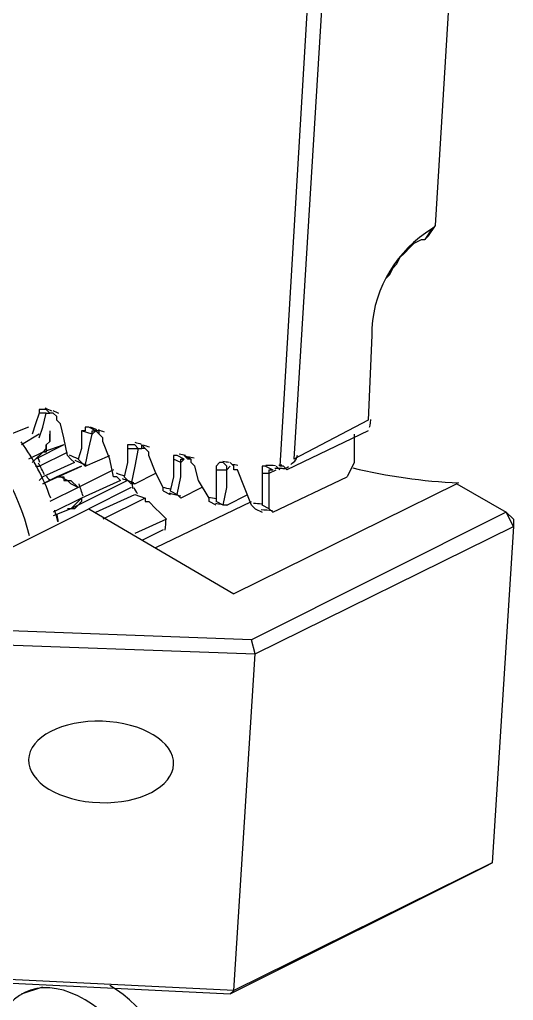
# Model space of a CAD drawing. Header units: inches. Extents: x 109 to 1721, y 29 to 669.
# Drawn here: x 1412.46 to 1415.36, y 318.33 to 324.1 of the extents above; entities that cross this region are included whole.
import ezdxf

# ---------------------------------------------------------------- set-up
doc = ezdxf.new("R2010")
doc.units = ezdxf.units.IN
doc.header["$LTSCALE"] = 0.0393700787401575
doc.header["$MEASUREMENT"] = 0
doc.layers.add('PDF3_Geometría', color=7, linetype='Continuous')

# ---------------------------------------------------------------- blocks, each defined once
blk = doc.blocks.new('OH3A1-1$-$ASSY$$CENTER$TUB_-_v2$-$copia1')
at = {"layer": 'PDF3_Geometría', "lineweight": -3}
for points in [[(15.25834316677517, 9.512499491373696), (15.2475102742513, 9.337506612141924), (15.2475102742513, 9.335006713867188), (15.2475102742513, 9.331673516167532), (15.24834357367621, 9.329173617892794), (15.24917687310113, 9.32584042019314), (15.25001017252604, 9.3233405219184), (15.25084347195095, 9.320840623643663), (15.25167677137587, 9.317507425944008), (15.25251007080078, 9.315007527669268), (15.25334337022569, 9.312507629394533), (15.25500996907552, 9.309174431694878), (15.25584326850043, 9.305841233995224), (15.25750986735026, 9.303341335720482), (15.24834357367621, 9.149180942111544)], [(15.28334384494357, 9.203343709309895), (15.2850104437934, 9.205843607584633), (15.29834323459201, 9.424168056911894)], [(15.28084309895833, 9.310002644856768), (15.26084391276041, 9.30000305175781), (15.25167761908637, 9.150842454698347)], [(15.28417799207899, 9.205006069607203), (15.28251139322916, 9.202506171332463)], [(15.2850104437934, 9.205839369032118), (15.28417714436849, 9.205006069607203)], [(15.28251139322916, 9.202506171332463), (15.28334469265408, 9.203339470757378)], [(15.27417670355903, 9.194173177083332), (15.27501000298394, 9.195839775933157), (15.27584330240885, 9.196673075358072), (15.27667660183376, 9.198339674207896), (15.27750990125868, 9.19917297363281), (15.2791765001085, 9.200839572482638), (15.28000979953342, 9.20167287190755), (15.28167639838324, 9.202506171332463), (15.28250969780816, 9.202506171332463)], [(15.27417670355903, 9.194173177083332), (15.27334340413411, 9.193339877658419)], [(15.27001105414496, 9.180006239149305), (15.26917775472005, 9.160007052951388)], [(15.27001105414496, 9.181672837999132), (15.27001105414496, 9.180006239149305)], [(15.19334411621094, 9.162506103515623), (15.19251081678602, 9.162506103515623), (15.19167751736111, 9.162506103515623), (15.19167751736111, 9.161672804090713), (15.1908442179362, 9.159172905815971), (15.19001091851128, 9.156673007541231)], [(15.19334411621094, 9.161673651801213), (15.19167751736111, 9.161673651801213)], [(15.19167751736111, 9.15583970811632), (15.19251081678602, 9.15833960639106), (15.19334411621094, 9.161672804090713)], [(15.19417656792534, 9.161673651801213), (15.19334326850043, 9.162506951226128)], [(15.19334411621094, 9.161673651801213), (15.19417741563585, 9.161673651801213)], [(15.19334411621094, 9.161672804090713), (15.19417741563585, 9.161672804090713)], [(15.19501071506076, 9.161673651801213), (15.19417741563585, 9.161673651801213)], [(15.19834391276041, 9.151673210991753), (15.1975106133355, 9.155839708116316), (15.19667731391059, 9.159172905815971), (15.19584401448567, 9.160006205240883), (15.19584401448567, 9.160839504665796), (15.19501071506076, 9.161672804090713), (15.19417741563585, 9.161672804090713)], [(15.26917690700955, 9.160006205240883), (15.25167761908637, 9.150839911566841)], [(15.18917677137587, 9.158339606391056), (15.1850102742513, 9.156673007541231)], [(15.19167751736111, 9.156673007541231), (15.18751102023654, 9.154173109266493)], [(15.19084337022569, 9.150839911566841), (15.19250996907552, 9.152506510416666), (15.19334326850043, 9.153339809841581), (15.19334326850043, 9.154173109266493), (15.19417656792534, 9.155006408691404), (15.19417656792534, 9.156673007541231)], [(15.19417656792534, 9.157506306966145), (15.19417656792534, 9.156673007541231), (15.19417656792534, 9.155006408691404), (15.19334326850043, 9.154173109266493), (15.19334326850043, 9.153339809841581), (15.19334326850043, 9.152506510416666), (15.19250996907552, 9.152506510416666)], [(15.20334370930989, 9.158339606391056), (15.20251040988498, 9.158339606391056), (15.20251040988498, 9.157506306966145), (15.20167711046006, 9.157506306966145), (15.20167711046006, 9.153339809841581), (15.20084381103515, 9.150839911566841)], [(15.20417785644531, 9.156673007541231), (15.20167795817057, 9.157506306966145)], [(15.20251125759548, 9.149173312717013), (15.2033445570204, 9.153339809841574), (15.20417785644531, 9.156673007541231)], [(15.20501030815972, 9.157506306966145), (15.20334370930989, 9.158339606391056)], [(15.20417785644531, 9.156673007541231), (15.20417785644531, 9.157506306966145), (15.20501115587022, 9.157506306966145)], [(15.20417785644531, 9.156673007541231), (15.20501115587022, 9.157506306966145)], [(15.20917765299479, 9.146673414442274), (15.20834435356988, 9.150839911566841), (15.20667775472005, 9.155006408691406), (15.20667775472005, 9.15583970811632), (15.20584445529514, 9.156673007541231), (15.20584445529514, 9.157506306966146), (15.20501115587022, 9.157506306966146)], [(15.20584445529514, 9.156673007541231), (15.20501115587022, 9.157506306966145)], [(15.26917690700955, 9.157506306966145), (15.25001102023654, 9.1483400132921)], [(15.26584370930989, 9.156673007541231), (15.26584370930989, 9.153339809841574), (15.26584370930989, 9.150006612141924)], [(15.197509765625, 9.154173109266493), (15.19084337022569, 9.150839911566841)], [(15.197509765625, 9.154173109266493), (15.19250996907552, 9.152506510416666)], [(15.21417744954427, 9.154173109266493), (15.21334415011935, 9.154173109266493), (15.21251085069444, 9.154173109266493), (15.21251085069444, 9.153339809841581), (15.21251085069444, 9.150006612141928), (15.21167755126953, 9.146673414442274)], [(15.21417744954427, 9.154173109266493), (15.21501074896918, 9.153339809841581)], [(15.22084384494357, 9.144173516167532), (15.21917724609375, 9.147506713867188), (15.21751064724392, 9.151673210991753), (15.21751064724392, 9.152506510416666), (15.21667734781901, 9.153339809841581), (15.21584404839409, 9.153339809841581), (15.21584404839409, 9.154173109266493)], [(15.21584404839409, 9.154173109266493), (15.21667734781901, 9.153339809841581)], [(15.19250996907552, 9.152506510416666), (15.18917677137586, 9.150839911566841)], [(15.19084337022569, 9.150839911566841), (15.19250996907552, 9.152506510416666)], [(15.19167751736111, 9.149173312717013), (15.19834391276041, 9.152506510416666)], [(15.21251085069444, 9.153339809841581), (15.21501074896918, 9.153339809841581)], [(15.21500990125868, 9.153339809841581), (15.21417660183377, 9.149173312717013), (15.21334330240885, 9.145006815592447)], [(15.21500990125868, 9.153339809841581), (15.21584320068359, 9.153339809841581)], [(15.19084337022569, 9.150839911566841), (15.19001007080078, 9.150006612141924)], [(15.20001051161024, 9.150006612141924), (15.19251081678602, 9.146673414442274)], [(15.20001051161024, 9.150006612141924), (15.19917721218533, 9.150839911566841), (15.19834391276041, 9.151673210991753)], [(15.20251125759548, 9.149173312717013), (15.20084465874566, 9.150839911566841)], [(15.20251125759548, 9.149173312717013), (15.20834435356988, 9.151673210991753)], [(15.22417704264323, 9.151673210991753), (15.22334374321831, 9.151673210991753), (15.22334374321831, 9.150839911566841), (15.22334374321831, 9.146673414442274), (15.2225104437934, 9.143340216742615)], [(15.2225104437934, 9.143340216742615), (15.22417704264323, 9.142506917317707), (15.22501034206814, 9.146673414442274), (15.22501034206814, 9.150006612141924)], [(15.22501118977864, 9.150006612141924), (15.22334459092881, 9.150839911566841)], [(15.22584364149305, 9.150839911566841), (15.22417704264323, 9.151673210991753)], [(15.22501118977864, 9.150006612141924), (15.22501118977864, 9.150839911566841), (15.22584448920356, 9.150839911566841)], [(15.22501118977864, 9.150006612141924), (15.22584448920356, 9.150839911566841)], [(15.22751024034288, 9.150839911566841), (15.22584364149305, 9.151673210991753)], [(15.23167758517795, 9.141672770182293), (15.22917768690321, 9.145839267306856), (15.22834438747829, 9.149172465006508), (15.22751108805338, 9.150005764431423), (15.22751108805338, 9.150839063856337), (15.22667778862847, 9.150839063856337), (15.22584448920356, 9.15167236328125)], [(15.2350107828776, 9.150005764431423), (15.23417748345269, 9.150005764431423), (15.23334418402777, 9.149172465006508), (15.23334418402777, 9.148339165581596), (15.23334418402777, 9.145005967881943), (15.23334418402777, 9.140839470757378)], [(15.2350107828776, 9.150006612141924), (15.23584408230252, 9.149173312717013)], [(15.23667738172743, 9.150006612141924), (15.23751068115234, 9.149173312717013)], [(15.24167717827691, 9.140006171332463), (15.24001057942708, 9.144172668457028), (15.23834398057725, 9.148339165581596), (15.23751068115234, 9.148339165581596), (15.23751068115234, 9.149172465006508), (15.23667738172743, 9.150005764431423)], [(15.26584370930989, 9.150006612141924), (15.26417711046007, 9.146673414442274)], [(15.19084337022569, 9.149173312717013), (15.1916766696506, 9.149173312717013)], [(15.19417656792534, 9.145840115017357), (15.20167626274956, 9.149173312717013)], [(15.20167711046006, 9.149173312717013), (15.19584401448567, 9.146673414442274)], [(15.20917765299479, 9.148339165581596), (15.20084465874566, 9.144172668457033), (15.19917805989583, 9.145005967881943), (15.19834476047092, 9.145839267306856), (15.19667816162109, 9.146672566731768), (15.19584486219618, 9.146672566731768)], [(15.21417744954427, 9.145005967881943), (15.21917724609375, 9.147505866156685)], [(15.23334418402777, 9.1483400132921), (15.23584408230252, 9.1483400132921)], [(15.2350107828776, 9.140006171332463), (15.23584408230252, 9.144172668457028), (15.23584408230252, 9.148339165581596), (15.23584408230252, 9.149172465006508)], [(15.23584323459201, 9.1483400132921), (15.23667653401692, 9.149173312717013)], [(15.23751152886284, 9.149173312717013), (15.23751152886284, 9.149173312717013)], [(15.24501037597656, 9.149173312717013), (15.24417707655165, 9.149173312717013), (15.24417707655165, 9.1483400132921), (15.24417707655165, 9.147506713867182), (15.24417707655165, 9.143340216742615), (15.24417707655165, 9.140007019042965)], [(15.24417792426215, 9.147506713867188), (15.24584452311198, 9.147506713867188)], [(15.24501037597656, 9.149173312717013), (15.24667697482639, 9.1483400132921)], [(15.24584452311198, 9.139173719618057), (15.24584452311198, 9.143340216742615), (15.24584452311198, 9.147506713867188), (15.24584452311198, 9.1483400132921), (15.24667782253689, 9.1483400132921)], [(15.24584452311198, 9.147506713867188), (15.2475111219618, 9.1483400132921)], [(15.2475111219618, 9.149173312717013), (15.24834442138672, 9.1483400132921)], [(15.25001017252604, 9.1483400132921), (15.24917687310113, 9.149173312717013), (15.24834357367621, 9.149173312717013)], [(15.19250996907552, 9.146673414442274), (15.1916766696506, 9.145840115017357)], [(15.19584316677517, 9.146672566731768), (15.19250996907552, 9.145005967881943), (15.19417656792534, 9.145839267306856)], [(15.19417656792534, 9.145840115017357), (15.19584316677517, 9.146673414442274), (15.19667646620009, 9.146673414442274), (15.197509765625, 9.146673414442274), (15.197509765625, 9.145840115017357), (15.19917636447482, 9.145840115017357), (15.20084296332465, 9.144173516167532)], [(15.19584316677517, 9.146672566731768), (15.19417656792534, 9.145839267306856)], [(15.21084425184462, 9.145840115017357), (15.20167795817057, 9.141673617892797), (15.20084465874566, 9.140840318467882), (15.20001135932074, 9.140007019042965), (15.19917805989583, 9.139173719618057), (15.19834476047092, 9.139173719618057)], [(15.21251085069444, 9.145840115017357), (15.19917805989583, 9.139173719618057)], [(15.21084425184462, 9.145840115017357), (15.2100109524197, 9.146673414442274), (15.20917765299479, 9.146673414442274)], [(15.21417744954427, 9.145005967881943), (15.21334415011935, 9.145005967881943), (15.21167755126953, 9.146672566731773)], [(15.29001024034288, 9.145005967881943), (15.23751237657335, 9.119173685709633)], [(15.24667697482638, 9.138339572482638), (15.26417626274956, 9.146672566731768)], [(15.29001024034288, 9.145005967881943), (15.30167643229166, 9.138339572482641)], [(15.20084296332465, 9.144173516167532), (15.19417656792534, 9.14084031846788)], [(15.21334330240885, 9.144172668457033), (15.20334370930989, 9.139172871907553)], [(15.22084384494357, 9.143339369032118), (15.22084384494357, 9.144172668457033)], [(15.22084384494357, 9.143339369032118), (15.2225104437934, 9.142506069607203)], [(15.23001098632812, 9.144172668457033), (15.22501118977864, 9.141672770182293), (15.22417789035373, 9.142506069607203)], [(15.20167711046006, 9.141672770182293), (15.19501071506076, 9.138339572482638)], [(15.20167711046006, 9.141672770182293), (15.20167711046006, 9.140839470757378), (15.20084381103515, 9.140006171332463), (15.20001051161024, 9.13917287190755), (15.19917721218533, 9.13917287190755)], [(15.20501030815972, 9.138339572482638), (15.21417660183377, 9.142506069607203)], [(15.2166765001085, 9.141672770182293), (15.20667690700954, 9.136672973632812)], [(15.21417744954427, 9.142506069607203), (15.21667734781901, 9.141672770182293), (15.21667734781901, 9.140839470757378), (15.21751064724392, 9.140839470757378), (15.21917724609375, 9.13917287190755), (15.22001054551866, 9.138339572482641), (15.22167714436849, 9.136672973632812)], [(15.21917724609375, 9.130006578233507), (15.2416763305664, 9.140839470757381)], [(15.23334418402777, 9.140006171332463), (15.23167758517795, 9.140839470757378), (15.23167758517795, 9.141672770182293)], [(15.23584323459201, 9.140006171332463), (15.2350099351671, 9.140006171332463), (15.23334333631727, 9.140839470757378)], [(15.23584323459201, 9.140006171332463), (15.24084303114149, 9.142506069607203)], [(15.17501152886284, 9.125006781684023), (15.20334370930989, 9.13917287190755)], [(15.19917636447482, 9.13917287190755), (15.19500986735026, 9.137506273057724)], [(15.2033454047309, 9.13917287190755), (15.23751068115234, 9.119173685709633)], [(15.24251132541232, 9.13917287190755), (15.24167802598741, 9.140006171332463)], [(15.30167643229166, 9.138339572482638), (15.24167887369791, 9.108340793185763)], [(15.24251132541232, 9.13917287190755), (15.24417792426215, 9.138339572482638)], [(15.24667697482638, 9.138339572482638), (15.24584367540147, 9.13917287190755), (15.24417707655165, 9.140006171332463)], [(15.22167629665798, 9.136672973632812), (15.21417660183377, 9.133339775933157)], [(15.22084384494357, 9.134173075358072), (15.21584404839409, 9.131673177083332)], [(15.24251132541232, 9.105006747775606), (15.30334218343099, 9.135005527072481)], [(15.3033447265625, 9.135004679361977), (15.29834493001302, 9.055841233995224)], [(15.2416754828559, 9.10833994547526), (15.17417822943793, 9.11083984375)], [(15.17251247829861, 9.107506646050346), (15.24250962999132, 9.105006747775606), (15.2416763305664, 9.10833994547526)], [(15.23751152886284, 9.025841606987846), (15.24251132541232, 9.1050050523546)], [(15.29834323459201, 9.055838690863713), (15.23751237657335, 9.025839911566841), (15.23667907714843, 9.025006612141924)], [(15.23667907714844, 9.025006612141924), (15.29667663574219, 9.0550053914388)], [(15.29667663574219, 9.055006239149305), (15.29834323459201, 9.055839538574215)], [(15.23750983344184, 9.025839911566841), (15.16834598117404, 9.029173109266493)], [(15.16917928059896, 9.028338962131075), (15.23667653401692, 9.02500576443142)], [(15.18751017252604, 9.025005764431423), (15.19250996907552, 9.02667236328125)]]:
    blk.add_lwpolyline(points, dxfattribs=at)
blk.add_lwpolyline([(15.3033447265625, 9.136672973632812), (15.3033447265625, 9.135006374782982), (15.30167812771267, 9.138339572482641)], close=True, dxfattribs=at)
for centre, radius, start, end in [((15.29936507253806, 9.17981770062788), 0.02941348066064, 121.0902929407341, 176.3822436711568), ((15.26848125681981, 9.325955710154528), 0.179655157847618, 245.1973310093789, 245.7258604320542), ((15.26209930214561, 9.307265896064331), 0.1597824347119685, 245.1358108513739, 245.6664162517054), ((15.26366666946795, 9.315643481973407), 0.1682836879608895, 249.1260015451682, 249.6777928147551), ((15.26287569726523, 9.307625262961677), 0.1604191104864498, 249.0707069175522, 249.6061933246439), ((15.14196853294371, 9.12261424971952), 0.0557876279830337, 19.97413483715882, 35.33664613464433), ((15.24934125255348, 9.271489148812355), 0.1218420941129481, 253.2598931213896, 253.9900519865175), ((15.26201285475533, 9.306704366214753), 0.1592761416613345, 253.2768100952335, 253.8217555047816), ((15.25676927182871, 9.300647388115092), 0.1519617819137485, 257.8107986645697, 258.3777414084837), ((15.15814002600327, 9.130653325611807), 0.0385143833838944, 25.33869819128903, 29.98124222463511), ((15.15814002600327, 9.130653325611807), 0.0385143833838944, 25.33869819128903, 29.98124222463511), ((15.27213968967645, 9.32469514831313), 0.1877977296438022, 247.0077725238269, 247.6548727221223), ((15.2680499738804, 9.309636286926137), 0.1729805546218477, 246.8603689889139, 247.8641483102305), ((15.25495927722819, 9.28149434919186), 0.1330906767494234, 257.7342122005827, 258.3786826838775), ((15.25115215931579, 9.27415527809881), 0.1248879056926657, 262.5488219171523, 263.2243459548453), ((15.25348486130884, 9.275077450505957), 0.126519765676237, 262.5224444158387, 263.1935451079976), ((15.26506750144813, 9.308523519770462), 0.1701655850583457, 251.0509294620761, 251.7421431020899), ((15.24950912856943, 9.254665992004657), 0.1053167287933725, 267.5730186615575, 268.8341183960201), ((15.25201210643792, 9.262855481216953), 0.1142144139255747, 267.5729497613275, 268.7429341094006), ((15.29661056707252, 9.279059393918194), 0.1339533669803412, 256.57175843986, 267.3705549109297), ((15.15054727464129, 9.12664354359296), 0.0537527676947928, 16.75553019893372, 19.97365392421314), ((15.15054727464129, 9.12664354359296), 0.0537527676947928, 16.75553019893372, 19.97365392421314), ((15.26421827280004, 9.29935404964865), 0.1620075308714558, 250.9059214383364, 251.9430725442788), ((15.18247446094709, 9.140838816394169), 0.0314219782812115, 5.688037667805396, 8.186147080966032), ((15.25878990510262, 9.28996165707174), 0.1505768199365772, 255.366495794575, 256.116027824567), ((15.25897483513048, 9.281847791431355), 0.1437261947164468, 255.2037544431681, 256.3417665130948), ((15.25401613414234, 9.268907276920457), 0.1289785049509458, 259.9635997754517, 260.8182269474014), ((15.25670776430219, 9.271345821363473), 0.1329792751484312, 259.8186510268861, 261.003222529148), ((15.25310299423993, 9.263026819543647), 0.1230313747579953, 264.8996506634266, 265.7685642191573), ((15.14595808110418, 9.123949955102418), 0.0515783388794798, 13.66165539168987, 16.73999554973486), ((15.25502861232829, 9.25870771929115), 0.1202250187524711, 264.7139163856183, 265.9849986831215), ((15.16527672518301, 9.13252558859958), 0.0311194447255284, 6.532620922404892, 9.640480950449415), ((15.16527672518301, 9.13252558859958), 0.0311194447255284, 6.532620922404892, 9.640480950449415), ((15.18768395908335, 9.137421919562343), 0.033858184374519, 354.4721240505086, 358.8534702671872)]:
    blk.add_arc(centre, radius, start, end, dxfattribs=at)
for points in [[(15.18940904405382, 9.132798936631943), (15.18684369892544, 9.143359832763672), (15.18075157806778, 9.153541409497787), (15.17308881399365, 9.160073753145006)], [(15.18940904405382, 9.132798936631943), (15.18684369892544, 9.143359832763672), (15.18075157806778, 9.153541409497787), (15.17308881399365, 9.160073753145006)], [(15.26942613389756, 9.158342997233072), (15.269542711046, 9.158364242341783), (15.26967375183105, 9.159013664033674), (15.26978754425049, 9.160135542975533)], [(15.19148932562934, 9.151501125759546), (15.1913386308882, 9.1513113984002), (15.19146698273553, 9.15070559734768), (15.19178028021918, 9.150122411515976)], [(15.19148932562934, 9.151501125759546), (15.1913386308882, 9.1513113984002), (15.19146698273553, 9.15070559734768), (15.19178028021918, 9.150122411515976)], [(15.24810451931423, 9.149439493815104), (15.24837908850775, 9.149421816296046), (15.24862978278266, 9.14947878244188), (15.24884467548794, 9.149610075208871)], [(15.25094604492187, 9.149611579047306), (15.25190622605218, 9.150221700456404), (15.25245295990838, 9.150989420572916), (15.25250416119893, 9.151799833933511)], [(15.24906073676215, 9.148615519205727), (15.24957237964206, 9.148610897276138), (15.25003080452813, 9.148781674491033), (15.2503942029741, 9.149112766689726)], [(15.19337293836805, 9.146935356987846), (15.19366231303744, 9.146336630927191), (15.19406241120232, 9.14590694957309), (15.19428363630507, 9.145957717895508)], [(15.19337293836805, 9.146935356987846), (15.19366231303744, 9.146336630927191), (15.19406241120232, 9.14590694957309), (15.19428363630507, 9.145957717895508)], [(15.21398586697048, 9.144185384114582), (15.2141330687205, 9.143626077863903), (15.21450721549987, 9.142985591040718), (15.21483880297343, 9.142728398852876)], [(15.20657041337755, 9.089167171054415), (15.19714059617784, 9.089471900516086), (15.1893578798506, 9.085430448320176), (15.18918694390191, 9.080140855577255)], [(15.22333484225803, 9.07903734842936), (15.22350577820672, 9.084326941172282), (15.21600023141013, 9.088862441565832), (15.20657041337755, 9.089167171054415)], [(15.18918694390191, 9.080140855577255), (15.18901600795322, 9.074851262834338), (15.19652155558268, 9.070315762413873), (15.20595137278239, 9.070011032952198)], [(15.20595137278239, 9.070011032952198), (15.21538119081497, 9.069706303463615), (15.22316390630934, 9.073747755686442), (15.22333484225803, 9.07903734842936)], [(15.20594319555494, 9.021263830608794), (15.19674213712459, 9.028606809683266), (15.18726219669469, 9.028089784500335), (15.18288783529408, 9.020006287267472)], [(15.22681947358979, 8.99984767950736), (15.2241930539413, 9.011216791633393), (15.21685079813173, 9.021988903156913), (15.20832372771369, 9.026980594846936)]]:
    blk.add_open_spline(points, degree=3, dxfattribs=at)

msp = doc.modelspace()

# ---------------------------------------------------------------- block references
at = {"xscale": 25, "yscale": 25, "zscale": 25}
msp.add_blockref('OH3A1-1$-$ASSY$$CENTER$TUB_-_v2$-$copia1', (1032.779706636086, 92.74013431403807), dxfattribs=at)

doc.saveas('drawing.dxf')
